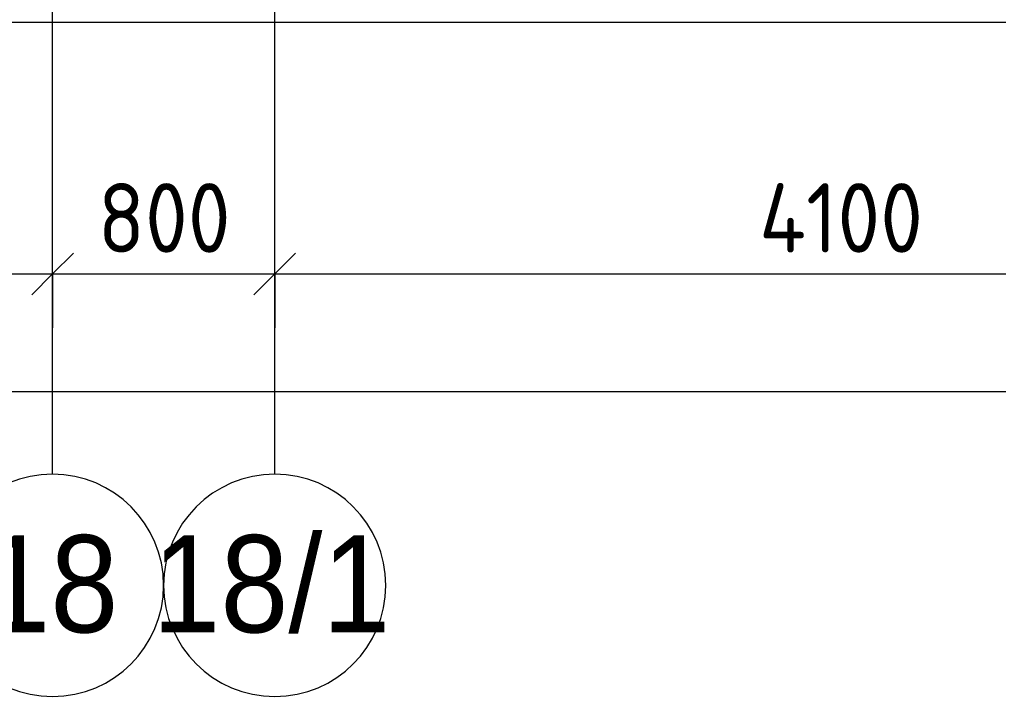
# Model space of a CAD drawing. Header units: millimetres. Extents: x 35840 to 252964, y -8553 to 29000.
# Drawn here: x 65541 to 69065, y -2706 to -269 of the extents above; entities that cross this region are included whole.
import ezdxf

# ---------------------------------------------------------------- set-up
doc = ezdxf.new("R2010")
doc.units = ezdxf.units.MM
for name, color, linetype, lineweight in [('A-ANNO-DIMS', 7, 'Continuous', 9), ('A-ANNO-DIMS-100', 7, 'Continuous', 9), ('A-WALL', 7, 'Continuous', 9), ('Оси', 7, 'Continuous', 9), ('Оси-1', 7, 'Continuous', 20)]:
    doc.layers.add(name, color=color, linetype=linetype, lineweight=lineweight)
doc.styles.add('Arial', font='arial.ttf', dxfattribs={"width": 0.9, "height": 350})
doc.styles.add('ISOCPEUR', font='isocpeur.ttf', dxfattribs={"width": 0.9, "height": 250})
doc.dimstyles.new('ISO-2_5_0_9К_БОЛЬШОЙ', dxfattribs={"dimscale": 304.8, "dimtxt": 248.995294, "dimasz": 0.492126, "dimexe": 0.393701, "dimexo": 0.984252, "dimgap": 0, "dimtad": 1, "dimdec": 0, "dimrnd": 10, "dimzin": 0, "dimdsep": 46, "dimtxsty": 'ISOCPEUR', "dimblk1": 'OBLIQUE', "dimblk2": 'OBLIQUE', "dimsah": 1, "dimcen": 0.09, "dimdle": 0.393701, "dimazin": 0, "dimtfac": 1, "dimtdec": 4, "dimtix": 1, "dimtmove": 0, "dimatfit": 3, "dimfxl": 1, "dimtvp": 1, "dimtolj": 1, "dimtzin": 0, "dimarcsym": 2})
doc.dimstyles.new('ISO-2_5_0_9К_БОЛЬШОЙ_1', dxfattribs={"dimscale": 304.8, "dimtxt": 248.995294, "dimasz": 0.492126, "dimexe": 0.393701, "dimexo": 0.984252, "dimgap": 0, "dimtad": 1, "dimdec": 0, "dimrnd": 10, "dimzin": 0, "dimdsep": 46, "dimtxsty": 'ISOCPEUR', "dimblk1": 'OBLIQUE', "dimblk2": 'OBLIQUE', "dimsah": 1, "dimcen": 0.09, "dimdle": 0.393701, "dimazin": 0, "dimtfac": 1, "dimtdec": 4, "dimtix": 1, "dimtmove": 2, "dimatfit": 3, "dimfxl": 1, "dimtvp": 1, "dimtolj": 1, "dimtzin": 0, "dimarcsym": 2})

# ---------------------------------------------------------------- blocks, each defined once
blk = doc.blocks.new('Ось сетки - D8-29747960-План расстановки мебели и оборудования 1 этажа в осях 12-23')
at = {"layer": 'Оси-1'}
for start, end in [(360, 180), (180, 360)]:
    blk.add_arc((0, 0), 4, start, end, dxfattribs=at)
blk = doc.blocks.new('DIMBLOCK10-План расстановки мебели и оборудования 1 этажа в осях 12-23')
at = {"layer": 'A-ANNO-DIMS-100'}
for p, q in [((61160, -1378.5), (61160, -1064.6)), ((65660, -1378.5), (65660, -1064.6)), ((61160, -1184.6), (65660, -1184.6)), ((61160, -1184.6), (61160, -1378.5)), ((65660, -1184.6), (65660, -1378.5))]:
    blk.add_line(p, q, dxfattribs=at)
at = {"layer": 'A-ANNO-DIMS-100', "lineweight": 20}
for p, q in [((61160, -1184.6), (61235, -1109.6)), ((65660, -1184.6), (65735, -1109.6)), ((61160, -1184.6), (61085, -1259.6)), ((65660, -1184.6), (65585, -1259.6))]:
    blk.add_line(p, q, dxfattribs=at)
at = {"layer": 'A-ANNO-DIMS-100', "color": 0, "insert": (63082, -858), "char_height": 250, "width": 787.208, "attachment_point": 1, "line_spacing_factor": 1.149209, "style": 'ISOCPEUR'}
blk.add_mtext('4500', dxfattribs=at)
blk = doc.blocks.new('_Oblique')
at = {"color": 0, "linetype": 'ByBlock', "lineweight": -2}
blk.add_line((-0.5, -0.5), (0.5, 0.5), dxfattribs=at)
blk = doc.blocks.new('DIMBLOCK11-План расстановки мебели и оборудования 1 этажа в осях 12-23')
at = {"layer": 'A-ANNO-DIMS-100'}
for p, q in [((65660, -1378.5), (65660, -1064.6)), ((66460, -1378.5), (66460, -1064.6)), ((65660, -1184.6), (66460, -1184.6)), ((65660, -1184.6), (65660, -1378.5)), ((66460, -1184.6), (66460, -1378.5))]:
    blk.add_line(p, q, dxfattribs=at)
at = {"layer": 'A-ANNO-DIMS-100', "lineweight": 20}
for p, q in [((65660, -1184.6), (65735, -1109.6)), ((66460, -1184.6), (66535, -1109.6)), ((65660, -1184.6), (65585, -1259.6)), ((66460, -1184.6), (66385, -1259.6))]:
    blk.add_line(p, q, dxfattribs=at)
at = {"layer": 'A-ANNO-DIMS-100', "color": 0, "insert": (65823, -858), "char_height": 250, "width": 568.858, "attachment_point": 1, "line_spacing_factor": 1.149209, "style": 'ISOCPEUR'}
blk.add_mtext('800', dxfattribs=at)
blk = doc.blocks.new('DIMBLOCK12-План расстановки мебели и оборудования 1 этажа в осях 12-23')
at = {"layer": 'A-ANNO-DIMS-100'}
for p, q in [((66460, -1378.5), (66460, -1064.6)), ((70560, -1378.5), (70560, -1064.6)), ((66460, -1184.6), (70560, -1184.6)), ((66460, -1184.6), (66460, -1378.5)), ((70560, -1184.6), (70560, -1378.5))]:
    blk.add_line(p, q, dxfattribs=at)
at = {"layer": 'A-ANNO-DIMS-100', "lineweight": 20}
for p, q in [((66460, -1184.6), (66535, -1109.6)), ((70560, -1184.6), (70635, -1109.6)), ((66460, -1184.6), (66385, -1259.6)), ((70560, -1184.6), (70485, -1259.6))]:
    blk.add_line(p, q, dxfattribs=at)
at = {"layer": 'A-ANNO-DIMS-100', "color": 0, "insert": (68203.5, -858), "char_height": 250, "width": 735.494, "attachment_point": 1, "line_spacing_factor": 1.149209, "style": 'ISOCPEUR'}
blk.add_mtext('4100', dxfattribs=at)
blk = doc.blocks.new('DIMBLOCK97-План расстановки мебели и оборудования 1 этажа в осях 12-23')
at = {"layer": 'A-ANNO-DIMS-100'}
for p, q in [((38760, -1802.1), (38760, -1488.1)), ((84560, -1802.1), (84560, -1488.1)), ((38640, -1608.1), (84680, -1608.1)), ((38760, -1608.1), (38760, -1802.1)), ((84560, -1608.1), (84560, -1802.1))]:
    blk.add_line(p, q, dxfattribs=at)
at = {"layer": 'A-ANNO-DIMS-100', "lineweight": 20}
for p, q in [((38760, -1608.1), (38835, -1533.1)), ((84560, -1608.1), (84635, -1533.1)), ((38760, -1608.1), (38685, -1683.1)), ((84560, -1608.1), (84485, -1683.1))]:
    blk.add_line(p, q, dxfattribs=at)
at = {"layer": 'A-ANNO-DIMS-100', "color": 0, "insert": (62983.8, -1281.5), "char_height": 250, "width": 976.828, "attachment_point": 1, "line_spacing_factor": 1.149209, "style": 'ISOCPEUR'}
blk.add_mtext('45800', dxfattribs=at)

msp = doc.modelspace()

# ---------------------------------------------------------------- linework, layer by layer
at = {"layer": 'A-WALL'}
msp.add_line((72280, -280), (38742.7, -280), dxfattribs=at)
at = {"layer": 'Оси'}
for p, q in [((65660, -1906.3), (65660, 593.7)), ((66460, -1906.3), (66460, 593.7))]:
    msp.add_line(p, q, dxfattribs=at)

# ---------------------------------------------------------------- block references
at = {"layer": 'Оси-1', "xscale": 99.99999999999993, "yscale": 99.99999999999993, "zscale": 99.99999999999993}
for p in [(65660, -2306.3), (66460, -2306.3)]:
    msp.add_blockref('Ось сетки - D8-29747960-План расстановки мебели и оборудования 1 этажа в осях 12-23', p, dxfattribs=at)

# ---------------------------------------------------------------- texts
at = {"layer": 'Оси', "char_height": 350, "attachment_point": 1, "style": 'Arial'}
for s, insert, width in [('18/1', (66019.7, -2125.6), 1060.633), ('18', (65407.4, -2125.6), 606.076)]:
    msp.add_mtext(s, dxfattribs=dict(at, insert=insert, width=width))

# ---------------------------------------------------------------- dimensions: what is measured, and where the dimension line sits
at = {"layer": 'A-ANNO-DIMS'}
for base, p1, p2, override, picture, middle in [((65660, -1184.6), (61160, -1078.5), (65660, -1078.5), {"dimpost": '<>', "dimfxl": 4500}, 'DIMBLOCK10-План расстановки мебели и оборудования 1 этажа в осях 12-23', (63410, -1059.6)), ((66460, -1184.6), (65660, -1078.5), (66460, -1078.5), {"dimpost": '<>', "dimfxl": 800}, 'DIMBLOCK11-План расстановки мебели и оборудования 1 этажа в осях 12-23', (66060, -1059.6)), ((70560, -1184.6), (66460, -1078.5), (70560, -1078.5), {"dimpost": '<>', "dimfxl": 4100}, 'DIMBLOCK12-План расстановки мебели и оборудования 1 этажа в осях 12-23', (68510, -1059.6))]:
    dim = msp.add_linear_dim(base=base, p1=p1, p2=p2, dimstyle='ISO-2_5_0_9К_БОЛЬШОЙ', override=override, dxfattribs=at)
    dim.commit()
    dim.dimension.update_dxf_attribs({"geometry": picture, "text_midpoint": middle})
dim = msp.add_linear_dim(base=(84560, -1608.1), p1=(38760, -1502.1), p2=(84560, -1502.1), dimstyle='ISO-2_5_0_9К_БОЛЬШОЙ_1', override={"dimpost": '<>', "dimfxl": 45800}, dxfattribs=at)
dim.commit()
dim.dimension.update_dxf_attribs({"geometry": 'DIMBLOCK97-План расстановки мебели и оборудования 1 этажа в осях 12-23', "text_midpoint": (63472.2, -1448.2), "dimtype": 160})

doc.saveas('drawing.dxf')
